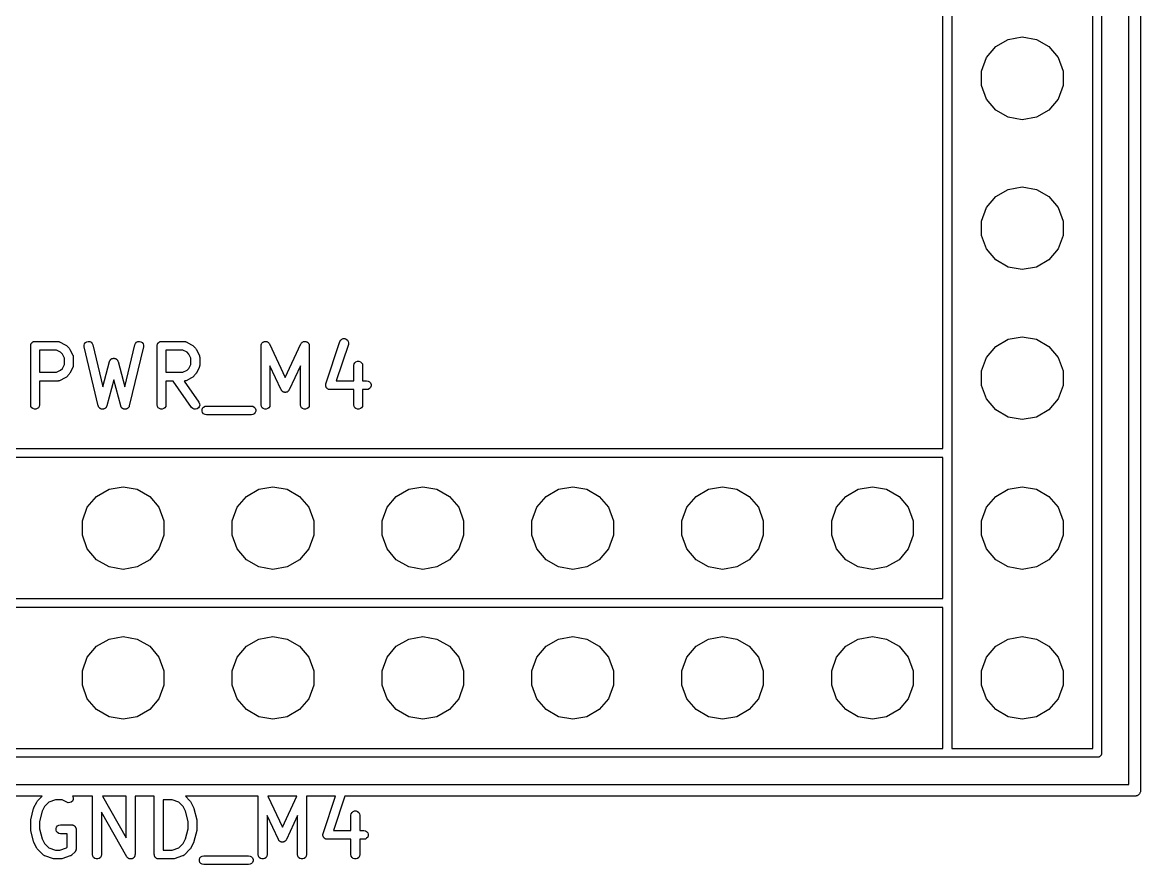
# Model space of a CAD drawing. Extents: x 25 to 346, y -457 to -16.
# Drawn here: x 163.07 to 182.03, y -386.07 to -371.8 of the extents above; entities that cross this region are included whole.
import ezdxf

# ---------------------------------------------------------------- set-up
doc = ezdxf.new("R2010")
doc.units = 0
doc.header["$MEASUREMENT"] = 0
doc.layers.add('BLACK', color=7, linetype='CONTINUOUS')

msp = doc.modelspace()

# ---------------------------------------------------------------- linework, layer by layer
at = {"layer": 'Black'}
for p, q in [((181.827, -384.71), (181.827, -320.04)), ((182.028, -320.04), (182.028, -384.81)), ((178.677, -379.02), (178.677, -320.675)), ((181.367, -320.675), (181.367, -384.175)), ((178.827, -320.75), (178.827, -384.1)), ((181.218, -384.1), (181.218, -320.75)), ((179.783, -372.086), (180.022, -372.044)), ((180.022, -372.044), (180.262, -372.086)), ((179.415, -372.394), (179.572, -372.208)), ((179.572, -372.208), (179.783, -372.086)), ((180.262, -372.086), (180.473, -372.208)), ((180.473, -372.208), (180.63, -372.394)), ((179.332, -372.623), (179.415, -372.394)), ((180.63, -372.394), (180.713, -372.623)), ((179.332, -372.867), (179.332, -372.623)), ((180.713, -372.623), (180.713, -372.867)), ((179.415, -373.096), (179.332, -372.867)), ((180.713, -372.867), (180.63, -373.096)), ((179.572, -373.282), (179.415, -373.096)), ((180.63, -373.096), (180.473, -373.282)), ((179.783, -373.404), (179.572, -373.282)), ((180.473, -373.282), (180.262, -373.404)), ((180.022, -373.446), (179.783, -373.404)), ((180.262, -373.404), (180.022, -373.446)), ((179.572, -374.748), (179.783, -374.626)), ((179.783, -374.626), (180.022, -374.584)), ((180.022, -374.584), (180.262, -374.626)), ((180.262, -374.626), (180.473, -374.748)), ((179.415, -374.934), (179.572, -374.748)), ((180.473, -374.748), (180.63, -374.934)), ((179.332, -375.163), (179.415, -374.934)), ((180.63, -374.934), (180.713, -375.163)), ((179.332, -375.407), (179.332, -375.163)), ((180.713, -375.163), (180.713, -375.407)), ((179.415, -375.636), (179.332, -375.407)), ((180.713, -375.407), (180.63, -375.636)), ((179.572, -375.822), (179.415, -375.636)), ((180.63, -375.636), (180.473, -375.822)), ((179.783, -375.944), (179.572, -375.822)), ((180.473, -375.822), (180.262, -375.944)), ((180.022, -375.986), (179.783, -375.944)), ((180.262, -375.944), (180.022, -375.986)), ((168.47, -377.183), (168.489, -377.166)), ((168.489, -377.166), (168.514, -377.156)), ((168.514, -377.156), (168.54, -377.156)), ((168.54, -377.156), (168.564, -377.164)), ((168.564, -377.164), (168.585, -377.18)), ((179.572, -377.288), (179.783, -377.166)), ((179.783, -377.166), (180.022, -377.124)), ((180.022, -377.124), (180.262, -377.166)), ((180.262, -377.166), (180.473, -377.288)), ((163.216, -377.277), (163.217, -377.271)), ((163.216, -378.277), (163.216, -377.277)), ((163.217, -377.264), (163.219, -377.258)), ((163.217, -377.271), (163.217, -377.264)), ((163.219, -377.258), (163.22, -377.252)), ((163.22, -377.252), (163.223, -377.246)), ((163.223, -377.246), (163.226, -377.24)), ((163.226, -377.24), (163.23, -377.235)), ((163.23, -377.235), (163.233, -377.229)), ((163.233, -377.229), (163.238, -377.225)), ((163.238, -377.225), (163.242, -377.22)), ((163.242, -377.22), (163.248, -377.217)), ((163.248, -377.217), (163.253, -377.212)), ((163.253, -377.212), (163.259, -377.21)), ((163.259, -377.21), (163.265, -377.207)), ((163.265, -377.207), (163.271, -377.206)), ((163.271, -377.206), (163.278, -377.204)), ((163.278, -377.204), (163.284, -377.204)), ((163.284, -377.204), (163.291, -377.202)), ((163.291, -377.202), (163.672, -377.202)), ((163.366, -377.352), (163.366, -377.726)), ((163.654, -377.352), (163.366, -377.352)), ((163.722, -377.387), (163.654, -377.352)), ((163.672, -377.202), (163.676, -377.203)), ((163.676, -377.203), (163.68, -377.203)), ((163.68, -377.203), (163.689, -377.205)), ((163.689, -377.205), (163.697, -377.207)), ((163.697, -377.207), (163.701, -377.209)), ((163.701, -377.209), (163.705, -377.21)), ((163.705, -377.21), (163.8, -377.258)), ((163.8, -377.258), (163.81, -377.265)), ((163.81, -377.265), (163.82, -377.272)), ((163.82, -377.272), (163.867, -377.32)), ((163.867, -377.32), (163.874, -377.329)), ((163.874, -377.329), (163.881, -377.339)), ((163.881, -377.339), (163.929, -377.434)), ((164.121, -377.269), (164.128, -377.244)), ((164.122, -377.295), (164.121, -377.269)), ((164.36, -378.295), (164.122, -377.295)), ((164.128, -377.244), (164.144, -377.223)), ((164.144, -377.223), (164.166, -377.209)), ((164.166, -377.209), (164.191, -377.203)), ((164.191, -377.203), (164.217, -377.206)), ((164.217, -377.206), (164.24, -377.217)), ((164.24, -377.217), (164.258, -377.236)), ((164.258, -377.236), (164.268, -377.26)), ((164.268, -377.26), (164.438, -377.971)), ((164.81, -377.971), (164.98, -377.26)), ((165.125, -377.295), (164.887, -378.295)), ((164.98, -377.26), (164.99, -377.236)), ((164.99, -377.236), (165.008, -377.217)), ((165.008, -377.217), (165.031, -377.206)), ((165.031, -377.206), (165.057, -377.203)), ((165.057, -377.203), (165.082, -377.209)), ((165.082, -377.209), (165.104, -377.223)), ((165.104, -377.223), (165.12, -377.244)), ((165.12, -377.244), (165.127, -377.269)), ((165.127, -377.269), (165.125, -377.295)), ((165.358, -377.277), (165.36, -377.271)), ((165.358, -378.277), (165.358, -377.277)), ((165.36, -377.264), (165.362, -377.258)), ((165.36, -377.271), (165.36, -377.264)), ((165.362, -377.258), (165.363, -377.252)), ((165.363, -377.252), (165.366, -377.246)), ((165.366, -377.246), (165.368, -377.24)), ((165.368, -377.24), (165.373, -377.235)), ((165.373, -377.235), (165.376, -377.229)), ((165.376, -377.229), (165.381, -377.225)), ((165.381, -377.225), (165.385, -377.22)), ((165.385, -377.22), (165.391, -377.217)), ((165.391, -377.217), (165.396, -377.212)), ((165.396, -377.212), (165.402, -377.21)), ((165.402, -377.21), (165.408, -377.207)), ((165.408, -377.207), (165.414, -377.206)), ((165.414, -377.206), (165.42, -377.204)), ((165.42, -377.204), (165.427, -377.204)), ((165.427, -377.204), (165.433, -377.202)), ((165.433, -377.202), (165.814, -377.202)), ((165.508, -377.352), (165.508, -377.726)), ((165.797, -377.352), (165.508, -377.352)), ((165.865, -377.387), (165.797, -377.352)), ((165.814, -377.202), (165.819, -377.203)), ((165.819, -377.203), (165.823, -377.203)), ((165.823, -377.203), (165.831, -377.205)), ((165.831, -377.205), (165.84, -377.207)), ((165.84, -377.207), (165.844, -377.209)), ((165.844, -377.209), (165.848, -377.21)), ((165.848, -377.21), (165.943, -377.258)), ((165.943, -377.258), (165.953, -377.265)), ((165.953, -377.265), (165.963, -377.272)), ((165.963, -377.272), (166.01, -377.32)), ((166.01, -377.32), (166.017, -377.329)), ((166.017, -377.329), (166.024, -377.339)), ((166.024, -377.339), (166.072, -377.434)), ((167.12, -377.277), (167.122, -377.268)), ((167.12, -378.277), (167.12, -377.277)), ((167.122, -377.268), (167.123, -377.258)), ((167.123, -377.258), (167.124, -377.255)), ((167.124, -377.255), (167.125, -377.252)), ((167.125, -377.252), (167.13, -377.243)), ((167.13, -377.243), (167.134, -377.234)), ((167.134, -377.234), (167.136, -377.232)), ((167.136, -377.232), (167.138, -377.229)), ((167.138, -377.229), (167.145, -377.223)), ((167.145, -377.223), (167.152, -377.216)), ((167.152, -377.216), (167.155, -377.215)), ((167.155, -377.215), (167.158, -377.212)), ((167.158, -377.212), (167.167, -377.209)), ((167.167, -377.209), (167.176, -377.205)), ((167.176, -377.205), (167.179, -377.205)), ((167.179, -377.205), (167.182, -377.204)), ((167.182, -377.204), (167.192, -377.204)), ((167.192, -377.204), (167.202, -377.203)), ((167.202, -377.203), (167.205, -377.204)), ((167.205, -377.204), (167.208, -377.204)), ((167.208, -377.204), (167.218, -377.207)), ((167.218, -377.207), (167.227, -377.209)), ((167.227, -377.209), (167.23, -377.211)), ((167.23, -377.211), (167.233, -377.212)), ((167.233, -377.212), (167.24, -377.219)), ((167.24, -377.219), (167.248, -377.224)), ((167.248, -377.224), (167.25, -377.227)), ((167.25, -377.227), (167.253, -377.229)), ((167.253, -377.229), (167.258, -377.238)), ((167.258, -377.238), (167.263, -377.246)), ((167.263, -377.246), (167.529, -377.814)), ((167.529, -377.814), (167.794, -377.246)), ((167.794, -377.246), (167.8, -377.238)), ((167.8, -377.238), (167.805, -377.229)), ((167.805, -377.229), (167.807, -377.227)), ((167.807, -377.227), (167.809, -377.224)), ((167.809, -377.224), (167.817, -377.219)), ((167.817, -377.219), (167.825, -377.212)), ((167.825, -377.212), (167.828, -377.211)), ((167.828, -377.211), (167.83, -377.209)), ((167.83, -377.209), (167.84, -377.207)), ((167.84, -377.207), (167.849, -377.204)), ((167.849, -377.204), (167.852, -377.204)), ((167.852, -377.204), (167.856, -377.203)), ((167.856, -377.203), (167.865, -377.204)), ((167.865, -377.204), (167.875, -377.204)), ((167.875, -377.204), (167.878, -377.205)), ((167.878, -377.205), (167.881, -377.205)), ((167.881, -377.205), (167.89, -377.209)), ((167.89, -377.209), (167.9, -377.212)), ((167.9, -377.212), (167.902, -377.215)), ((167.902, -377.215), (167.905, -377.216)), ((167.905, -377.216), (167.912, -377.223)), ((167.912, -377.223), (167.919, -377.229)), ((167.919, -377.229), (167.921, -377.232)), ((167.921, -377.232), (167.923, -377.234)), ((167.923, -377.234), (167.928, -377.243)), ((167.928, -377.243), (167.933, -377.252)), ((167.933, -377.252), (167.933, -377.255)), ((167.933, -377.255), (167.934, -377.258)), ((167.934, -377.258), (167.935, -377.268)), ((167.935, -377.268), (167.937, -377.277)), ((167.937, -377.277), (167.937, -378.277)), ((168.219, -377.92), (168.458, -377.206)), ((168.6, -377.253), (168.395, -377.869)), ((168.458, -377.206), (168.47, -377.183)), ((168.585, -377.18), (168.598, -377.202)), ((168.598, -377.202), (168.604, -377.228)), ((168.604, -377.228), (168.6, -377.253)), ((179.415, -377.474), (179.572, -377.288)), ((180.473, -377.288), (180.63, -377.474)), ((163.753, -377.417), (163.722, -377.387)), ((163.787, -377.486), (163.753, -377.417)), ((163.787, -377.593), (163.787, -377.486)), ((163.929, -377.434), (163.93, -377.438)), ((163.93, -377.438), (163.933, -377.442)), ((163.933, -377.442), (163.934, -377.451)), ((163.934, -377.451), (163.937, -377.459)), ((163.937, -377.459), (163.936, -377.464)), ((163.936, -377.464), (163.937, -377.468)), ((163.937, -377.468), (163.937, -377.611)), ((164.438, -377.971), (164.551, -377.544)), ((164.551, -377.544), (164.554, -377.538)), ((164.554, -377.538), (164.556, -377.531)), ((164.556, -377.531), (164.56, -377.526)), ((164.56, -377.526), (164.562, -377.52)), ((164.562, -377.52), (164.567, -377.515)), ((164.567, -377.515), (164.571, -377.51)), ((164.571, -377.51), (164.576, -377.506)), ((164.576, -377.506), (164.581, -377.502)), ((164.581, -377.502), (164.587, -377.499)), ((164.587, -377.499), (164.592, -377.495)), ((164.592, -377.495), (164.599, -377.493)), ((164.599, -377.493), (164.604, -377.491)), ((164.604, -377.491), (164.611, -377.49)), ((164.611, -377.49), (164.617, -377.488)), ((164.617, -377.488), (164.624, -377.489)), ((164.624, -377.489), (164.63, -377.488)), ((164.63, -377.488), (164.637, -377.49)), ((164.637, -377.49), (164.643, -377.491)), ((164.643, -377.491), (164.649, -377.493)), ((164.649, -377.493), (164.656, -377.495)), ((164.656, -377.495), (164.661, -377.499)), ((164.661, -377.499), (164.667, -377.502)), ((164.667, -377.502), (164.672, -377.506)), ((164.672, -377.506), (164.677, -377.51)), ((164.677, -377.51), (164.681, -377.515)), ((164.681, -377.515), (164.685, -377.52)), ((164.685, -377.52), (164.688, -377.526)), ((164.688, -377.526), (164.692, -377.531)), ((164.692, -377.531), (164.694, -377.538)), ((164.694, -377.538), (164.696, -377.544)), ((164.696, -377.544), (164.81, -377.971)), ((165.896, -377.417), (165.865, -377.387)), ((165.93, -377.486), (165.896, -377.417)), ((165.93, -377.593), (165.93, -377.486)), ((166.072, -377.434), (166.073, -377.438)), ((166.073, -377.438), (166.075, -377.442)), ((166.075, -377.442), (166.077, -377.451)), ((166.077, -377.451), (166.079, -377.459)), ((166.079, -377.459), (166.079, -377.464)), ((166.079, -377.464), (166.08, -377.468)), ((166.08, -377.468), (166.08, -377.611)), ((168.709, -377.563), (168.729, -377.546)), ((168.729, -377.546), (168.754, -377.537)), ((168.754, -377.537), (168.78, -377.537)), ((168.78, -377.537), (168.804, -377.546)), ((168.804, -377.546), (168.824, -377.563)), ((179.332, -377.703), (179.415, -377.474)), ((180.63, -377.474), (180.713, -377.703)), ((163.366, -377.726), (163.654, -377.726)), ((163.654, -377.726), (163.722, -377.692)), ((163.722, -377.692), (163.753, -377.662)), ((163.753, -377.662), (163.787, -377.593)), ((163.881, -377.739), (163.874, -377.749)), ((163.929, -377.644), (163.881, -377.739)), ((163.93, -377.64), (163.929, -377.644)), ((163.933, -377.636), (163.93, -377.64)), ((163.934, -377.628), (163.933, -377.636)), ((163.937, -377.619), (163.934, -377.628)), ((163.937, -377.611), (163.936, -377.615)), ((163.936, -377.615), (163.937, -377.619)), ((165.508, -377.726), (165.797, -377.726)), ((165.797, -377.726), (165.865, -377.692)), ((165.865, -377.692), (165.896, -377.662)), ((165.896, -377.662), (165.93, -377.593)), ((166.024, -377.739), (166.017, -377.749)), ((166.072, -377.644), (166.024, -377.739)), ((166.073, -377.64), (166.072, -377.644)), ((166.075, -377.636), (166.073, -377.64)), ((166.077, -377.628), (166.075, -377.636)), ((166.079, -377.619), (166.077, -377.628)), ((166.08, -377.611), (166.079, -377.615)), ((166.079, -377.615), (166.079, -377.619)), ((167.461, -378.023), (167.27, -377.615)), ((167.27, -377.615), (167.27, -378.277)), ((167.787, -377.615), (167.597, -378.023)), ((167.787, -378.277), (167.787, -377.615)), ((168.692, -377.611), (168.696, -377.585)), ((168.692, -377.869), (168.692, -377.611)), ((168.696, -377.585), (168.709, -377.563)), ((168.824, -377.563), (168.837, -377.585)), ((168.837, -377.585), (168.842, -377.611)), ((168.842, -377.611), (168.842, -377.869)), ((179.332, -377.947), (179.332, -377.703)), ((180.713, -377.703), (180.713, -377.947)), ((163.672, -377.876), (163.366, -377.876)), ((163.366, -377.876), (163.366, -378.277)), ((163.676, -377.875), (163.672, -377.876)), ((163.68, -377.876), (163.676, -377.875)), ((163.689, -377.873), (163.68, -377.876)), ((163.697, -377.872), (163.689, -377.873)), ((163.701, -377.87), (163.697, -377.872)), ((163.705, -377.868), (163.701, -377.87)), ((163.8, -377.821), (163.705, -377.868)), ((163.81, -377.813), (163.8, -377.821)), ((163.82, -377.807), (163.81, -377.813)), ((163.867, -377.759), (163.82, -377.807)), ((163.874, -377.749), (163.867, -377.759)), ((164.624, -377.854), (164.506, -378.297)), ((164.742, -378.297), (164.624, -377.854)), ((165.632, -377.876), (165.508, -377.876)), ((165.508, -377.876), (165.508, -378.277)), ((165.943, -378.32), (165.632, -377.876)), ((165.819, -377.875), (165.815, -377.876)), ((165.815, -377.876), (166.066, -378.234)), ((165.823, -377.876), (165.819, -377.875)), ((165.831, -377.873), (165.823, -377.876)), ((165.84, -377.872), (165.831, -377.873)), ((165.844, -377.87), (165.84, -377.872)), ((165.848, -377.868), (165.844, -377.87)), ((165.943, -377.821), (165.848, -377.868)), ((165.953, -377.813), (165.943, -377.821)), ((165.963, -377.807), (165.953, -377.813)), ((166.01, -377.759), (165.963, -377.807)), ((166.017, -377.749), (166.01, -377.759)), ((168.217, -377.931), (168.219, -377.926)), ((168.217, -377.939), (168.217, -377.931)), ((168.219, -377.926), (168.219, -377.92)), ((168.395, -377.869), (168.692, -377.869)), ((168.842, -377.869), (168.91, -377.869)), ((168.91, -377.869), (168.935, -377.874)), ((168.935, -377.874), (168.958, -377.887)), ((168.958, -377.887), (168.975, -377.907)), ((168.975, -377.907), (168.984, -377.931)), ((168.984, -377.931), (168.984, -377.957)), ((167.464, -378.029), (167.461, -378.023)), ((167.467, -378.035), (167.464, -378.029)), ((167.472, -378.039), (167.467, -378.035)), ((167.476, -378.045), (167.472, -378.039)), ((167.481, -378.048), (167.476, -378.045)), ((167.486, -378.053), (167.481, -378.048)), ((167.492, -378.056), (167.486, -378.053)), ((167.497, -378.06), (167.492, -378.056)), ((167.503, -378.061), (167.497, -378.06)), ((167.509, -378.064), (167.503, -378.061)), ((167.516, -378.065), (167.509, -378.064)), ((167.522, -378.066), (167.516, -378.065)), ((167.529, -378.066), (167.522, -378.066)), ((167.535, -378.066), (167.529, -378.066)), ((167.542, -378.065), (167.535, -378.066)), ((167.548, -378.064), (167.542, -378.065)), ((167.554, -378.061), (167.548, -378.064)), ((167.56, -378.06), (167.554, -378.061)), ((167.566, -378.056), (167.56, -378.06)), ((167.572, -378.053), (167.566, -378.056)), ((167.576, -378.048), (167.572, -378.053)), ((167.582, -378.045), (167.576, -378.048)), ((167.585, -378.039), (167.582, -378.045)), ((167.59, -378.035), (167.585, -378.039)), ((167.593, -378.029), (167.59, -378.035)), ((167.597, -378.023), (167.593, -378.029)), ((168.216, -377.946), (168.217, -377.939)), ((168.217, -377.952), (168.216, -377.946)), ((168.217, -377.957), (168.217, -377.952)), ((168.219, -377.964), (168.217, -377.957)), ((168.221, -377.972), (168.219, -377.964)), ((168.224, -377.976), (168.221, -377.972)), ((168.226, -377.982), (168.224, -377.976)), ((168.231, -377.987), (168.226, -377.982)), ((168.234, -377.994), (168.231, -377.987)), ((168.239, -377.997), (168.234, -377.994)), ((168.242, -378.002), (168.239, -377.997)), ((168.249, -378.005), (168.242, -378.002)), ((168.255, -378.01), (168.249, -378.005)), ((168.26, -378.012), (168.255, -378.01)), ((168.265, -378.015), (168.26, -378.012)), ((168.272, -378.016), (168.265, -378.015)), ((168.28, -378.018), (168.272, -378.016)), ((168.285, -378.018), (168.28, -378.018)), ((168.291, -378.019), (168.285, -378.018)), ((168.692, -378.019), (168.291, -378.019)), ((168.692, -378.277), (168.692, -378.019)), ((168.91, -378.019), (168.842, -378.019)), ((168.842, -378.019), (168.842, -378.277)), ((168.935, -378.015), (168.91, -378.019)), ((168.958, -378.002), (168.935, -378.015)), ((168.975, -377.982), (168.958, -378.002)), ((168.984, -377.957), (168.975, -377.982)), ((179.415, -378.176), (179.332, -377.947)), ((180.713, -377.947), (180.63, -378.176)), ((163.22, -378.303), (163.216, -378.277)), ((163.233, -378.326), (163.22, -378.303)), ((163.361, -378.303), (163.348, -378.326)), ((163.366, -378.277), (163.361, -378.303)), ((164.364, -378.302), (164.36, -378.295)), ((164.366, -378.309), (164.364, -378.302)), ((164.369, -378.314), (164.366, -378.309)), ((164.501, -378.311), (164.497, -378.315)), ((164.503, -378.304), (164.501, -378.311)), ((164.506, -378.297), (164.503, -378.304)), ((164.745, -378.304), (164.742, -378.297)), ((164.747, -378.311), (164.745, -378.304)), ((164.751, -378.315), (164.747, -378.311)), ((164.882, -378.309), (164.879, -378.314)), ((164.884, -378.302), (164.882, -378.309)), ((164.887, -378.295), (164.884, -378.302)), ((165.363, -378.303), (165.358, -378.277)), ((165.376, -378.326), (165.363, -378.303)), ((165.504, -378.303), (165.491, -378.326)), ((165.508, -378.277), (165.504, -378.303)), ((166.073, -378.309), (166.058, -378.33)), ((166.066, -378.234), (166.077, -378.258)), ((166.08, -378.284), (166.073, -378.309)), ((166.077, -378.258), (166.08, -378.284)), ((166.147, -378.315), (166.17, -378.302)), ((166.17, -378.302), (166.195, -378.298)), ((166.195, -378.298), (166.957, -378.298)), ((166.957, -378.298), (166.983, -378.302)), ((166.983, -378.302), (167.005, -378.315)), ((167.125, -378.303), (167.12, -378.277)), ((167.138, -378.326), (167.125, -378.303)), ((167.266, -378.303), (167.253, -378.326)), ((167.27, -378.277), (167.266, -378.303)), ((167.792, -378.303), (167.787, -378.277)), ((167.805, -378.326), (167.792, -378.303)), ((167.933, -378.303), (167.919, -378.326)), ((167.937, -378.277), (167.933, -378.303)), ((168.696, -378.303), (168.692, -378.277)), ((168.709, -378.326), (168.696, -378.303)), ((168.837, -378.303), (168.824, -378.326)), ((168.842, -378.277), (168.837, -378.303)), ((179.572, -378.362), (179.415, -378.176)), ((180.63, -378.176), (180.473, -378.362)), ((163.253, -378.342), (163.233, -378.326)), ((163.278, -378.351), (163.253, -378.342)), ((163.304, -378.351), (163.278, -378.351)), ((163.328, -378.342), (163.304, -378.351)), ((163.348, -378.326), (163.328, -378.342)), ((164.371, -378.319), (164.369, -378.314)), ((164.376, -378.324), (164.371, -378.319)), ((164.38, -378.33), (164.376, -378.324)), ((164.385, -378.334), (164.38, -378.33)), ((164.389, -378.338), (164.385, -378.334)), ((164.396, -378.341), (164.389, -378.338)), ((164.402, -378.345), (164.396, -378.341)), ((164.407, -378.347), (164.402, -378.345)), ((164.412, -378.349), (164.407, -378.347)), ((164.42, -378.35), (164.412, -378.349)), ((164.427, -378.352), (164.42, -378.35)), ((164.432, -378.352), (164.427, -378.352)), ((164.438, -378.352), (164.432, -378.352)), ((164.445, -378.35), (164.438, -378.352)), ((164.453, -378.35), (164.445, -378.35)), ((164.458, -378.347), (164.453, -378.35)), ((164.463, -378.346), (164.458, -378.347)), ((164.47, -378.342), (164.463, -378.346)), ((164.477, -378.339), (164.47, -378.342)), ((164.48, -378.335), (164.477, -378.339)), ((164.485, -378.332), (164.48, -378.335)), ((164.49, -378.326), (164.485, -378.332)), ((164.495, -378.32), (164.49, -378.326)), ((164.497, -378.315), (164.495, -378.32)), ((164.753, -378.32), (164.751, -378.315)), ((164.758, -378.326), (164.753, -378.32)), ((164.763, -378.332), (164.758, -378.326)), ((164.767, -378.335), (164.763, -378.332)), ((164.771, -378.339), (164.767, -378.335)), ((164.778, -378.342), (164.771, -378.339)), ((164.785, -378.346), (164.778, -378.342)), ((164.79, -378.347), (164.785, -378.346)), ((164.795, -378.35), (164.79, -378.347)), ((164.803, -378.35), (164.795, -378.35)), ((164.81, -378.352), (164.803, -378.35)), ((164.815, -378.352), (164.81, -378.352)), ((164.821, -378.352), (164.815, -378.352)), ((164.828, -378.35), (164.821, -378.352)), ((164.836, -378.349), (164.828, -378.35)), ((164.841, -378.347), (164.836, -378.349)), ((164.846, -378.345), (164.841, -378.347)), ((164.852, -378.341), (164.846, -378.345)), ((164.859, -378.338), (164.852, -378.341)), ((164.863, -378.334), (164.859, -378.338)), ((164.867, -378.33), (164.863, -378.334)), ((164.872, -378.324), (164.867, -378.33)), ((164.877, -378.319), (164.872, -378.324)), ((164.879, -378.314), (164.877, -378.319)), ((165.396, -378.342), (165.376, -378.326)), ((165.42, -378.351), (165.396, -378.342)), ((165.446, -378.351), (165.42, -378.351)), ((165.471, -378.342), (165.446, -378.351)), ((165.491, -378.326), (165.471, -378.342)), ((165.962, -378.339), (165.943, -378.32)), ((165.985, -378.35), (165.962, -378.339)), ((166.011, -378.352), (165.985, -378.35)), ((166.037, -378.345), (166.011, -378.352)), ((166.058, -378.33), (166.037, -378.345)), ((166.121, -378.36), (166.13, -378.335)), ((166.121, -378.386), (166.121, -378.36)), ((166.13, -378.41), (166.121, -378.386)), ((166.13, -378.335), (166.147, -378.315)), ((166.147, -378.43), (166.13, -378.41)), ((166.17, -378.443), (166.147, -378.43)), ((166.195, -378.448), (166.17, -378.443)), ((166.957, -378.448), (166.195, -378.448)), ((166.983, -378.443), (166.957, -378.448)), ((167.005, -378.43), (166.983, -378.443)), ((167.005, -378.315), (167.022, -378.335)), ((167.022, -378.41), (167.005, -378.43)), ((167.022, -378.335), (167.031, -378.36)), ((167.031, -378.386), (167.022, -378.41)), ((167.031, -378.36), (167.031, -378.386)), ((167.158, -378.342), (167.138, -378.326)), ((167.182, -378.351), (167.158, -378.342)), ((167.208, -378.351), (167.182, -378.351)), ((167.233, -378.342), (167.208, -378.351)), ((167.253, -378.326), (167.233, -378.342)), ((167.825, -378.342), (167.805, -378.326)), ((167.849, -378.351), (167.825, -378.342)), ((167.875, -378.351), (167.849, -378.351)), ((167.9, -378.342), (167.875, -378.351)), ((167.919, -378.326), (167.9, -378.342)), ((168.729, -378.342), (168.709, -378.326)), ((168.754, -378.351), (168.729, -378.342)), ((168.78, -378.351), (168.754, -378.351)), ((168.804, -378.342), (168.78, -378.351)), ((168.824, -378.326), (168.804, -378.342)), ((179.783, -378.484), (179.572, -378.362)), ((180.022, -378.526), (179.783, -378.484)), ((180.262, -378.484), (180.022, -378.526)), ((180.473, -378.362), (180.262, -378.484)), ((153.427, -379.02), (178.677, -379.02)), ((178.677, -379.17), (153.427, -379.17)), ((178.677, -381.56), (178.677, -379.17)), ((164.175, -380.014), (164.332, -379.828)), ((164.332, -379.828), (164.543, -379.706)), ((164.543, -379.706), (164.782, -379.664)), ((164.782, -379.664), (165.022, -379.706)), ((165.022, -379.706), (165.233, -379.828)), ((165.233, -379.828), (165.39, -380.014)), ((166.715, -380.014), (166.872, -379.828)), ((166.872, -379.828), (167.083, -379.706)), ((167.083, -379.706), (167.322, -379.664)), ((167.322, -379.664), (167.562, -379.706)), ((167.562, -379.706), (167.773, -379.828)), ((167.773, -379.828), (167.93, -380.014)), ((169.255, -380.014), (169.412, -379.828)), ((169.412, -379.828), (169.623, -379.706)), ((169.623, -379.706), (169.862, -379.664)), ((169.862, -379.664), (170.102, -379.706)), ((170.102, -379.706), (170.313, -379.828)), ((170.313, -379.828), (170.47, -380.014)), ((171.795, -380.014), (171.952, -379.828)), ((171.952, -379.828), (172.163, -379.706)), ((172.163, -379.706), (172.403, -379.664)), ((172.403, -379.664), (172.642, -379.706)), ((172.642, -379.706), (172.853, -379.828)), ((172.853, -379.828), (173.01, -380.014)), ((174.335, -380.014), (174.492, -379.828)), ((174.492, -379.828), (174.703, -379.706)), ((174.703, -379.706), (174.942, -379.664)), ((174.942, -379.664), (175.182, -379.706)), ((175.182, -379.706), (175.393, -379.828)), ((175.393, -379.828), (175.55, -380.014)), ((176.875, -380.014), (177.032, -379.828)), ((177.032, -379.828), (177.243, -379.706)), ((177.243, -379.706), (177.482, -379.664)), ((177.482, -379.664), (177.722, -379.706)), ((177.722, -379.706), (177.933, -379.828)), ((177.933, -379.828), (178.09, -380.014)), ((179.415, -380.014), (179.572, -379.828)), ((179.572, -379.828), (179.783, -379.706)), ((179.783, -379.706), (180.022, -379.664)), ((180.022, -379.664), (180.262, -379.706)), ((180.262, -379.706), (180.473, -379.828)), ((180.473, -379.828), (180.63, -380.014)), ((164.092, -380.243), (164.175, -380.014)), ((165.39, -380.014), (165.473, -380.243)), ((166.632, -380.243), (166.715, -380.014)), ((167.93, -380.014), (168.013, -380.243)), ((169.172, -380.243), (169.255, -380.014)), ((170.47, -380.014), (170.553, -380.243)), ((171.712, -380.243), (171.795, -380.014)), ((173.01, -380.014), (173.093, -380.243)), ((174.252, -380.243), (174.335, -380.014)), ((175.55, -380.014), (175.633, -380.243)), ((176.792, -380.243), (176.875, -380.014)), ((178.09, -380.014), (178.173, -380.243)), ((179.332, -380.243), (179.415, -380.014)), ((180.63, -380.014), (180.713, -380.243)), ((164.092, -380.487), (164.092, -380.243)), ((165.473, -380.243), (165.473, -380.487)), ((166.632, -380.487), (166.632, -380.243)), ((168.013, -380.243), (168.013, -380.487)), ((169.172, -380.487), (169.172, -380.243)), ((170.553, -380.243), (170.553, -380.487)), ((171.712, -380.487), (171.712, -380.243)), ((173.093, -380.243), (173.093, -380.487)), ((174.252, -380.487), (174.252, -380.243)), ((175.633, -380.243), (175.633, -380.487)), ((176.792, -380.487), (176.792, -380.243)), ((178.173, -380.243), (178.173, -380.487)), ((179.332, -380.487), (179.332, -380.243)), ((180.713, -380.243), (180.713, -380.487)), ((164.175, -380.716), (164.092, -380.487)), ((165.473, -380.487), (165.39, -380.716)), ((166.715, -380.716), (166.632, -380.487)), ((168.013, -380.487), (167.93, -380.716)), ((169.255, -380.716), (169.172, -380.487)), ((170.553, -380.487), (170.47, -380.716)), ((171.795, -380.716), (171.712, -380.487)), ((173.093, -380.487), (173.01, -380.716)), ((174.335, -380.716), (174.252, -380.487)), ((175.633, -380.487), (175.55, -380.716)), ((176.875, -380.716), (176.792, -380.487)), ((178.173, -380.487), (178.09, -380.716)), ((179.415, -380.716), (179.332, -380.487)), ((180.713, -380.487), (180.63, -380.716)), ((164.332, -380.902), (164.175, -380.716)), ((165.39, -380.716), (165.233, -380.902)), ((166.872, -380.902), (166.715, -380.716)), ((167.93, -380.716), (167.773, -380.902)), ((169.412, -380.902), (169.255, -380.716)), ((170.47, -380.716), (170.313, -380.902)), ((171.952, -380.902), (171.795, -380.716)), ((173.01, -380.716), (172.853, -380.902)), ((174.492, -380.902), (174.335, -380.716)), ((175.55, -380.716), (175.393, -380.902)), ((177.032, -380.902), (176.875, -380.716)), ((178.09, -380.716), (177.933, -380.902)), ((179.572, -380.902), (179.415, -380.716)), ((180.63, -380.716), (180.473, -380.902)), ((164.543, -381.024), (164.332, -380.902)), ((165.233, -380.902), (165.022, -381.024)), ((167.083, -381.024), (166.872, -380.902)), ((167.773, -380.902), (167.562, -381.024)), ((169.623, -381.024), (169.412, -380.902)), ((170.313, -380.902), (170.102, -381.024)), ((172.163, -381.024), (171.952, -380.902)), ((172.853, -380.902), (172.642, -381.024)), ((174.703, -381.024), (174.492, -380.902)), ((175.393, -380.902), (175.182, -381.024)), ((177.243, -381.024), (177.032, -380.902)), ((177.933, -380.902), (177.722, -381.024)), ((179.783, -381.024), (179.572, -380.902)), ((180.473, -380.902), (180.262, -381.024)), ((164.782, -381.066), (164.543, -381.024)), ((165.022, -381.024), (164.782, -381.066)), ((167.322, -381.066), (167.083, -381.024)), ((167.562, -381.024), (167.322, -381.066)), ((169.862, -381.066), (169.623, -381.024)), ((170.102, -381.024), (169.862, -381.066)), ((172.403, -381.066), (172.163, -381.024)), ((172.642, -381.024), (172.403, -381.066)), ((174.942, -381.066), (174.703, -381.024)), ((175.182, -381.024), (174.942, -381.066)), ((177.482, -381.066), (177.243, -381.024)), ((177.722, -381.024), (177.482, -381.066)), ((180.022, -381.066), (179.783, -381.024)), ((180.262, -381.024), (180.022, -381.066)), ((153.427, -381.56), (178.677, -381.56)), ((178.677, -381.71), (153.427, -381.71)), ((178.677, -384.1), (178.677, -381.71)), ((164.332, -382.368), (164.543, -382.246)), ((164.543, -382.246), (164.782, -382.204)), ((164.782, -382.204), (165.022, -382.246)), ((165.022, -382.246), (165.233, -382.368)), ((166.872, -382.368), (167.083, -382.246)), ((167.083, -382.246), (167.322, -382.204)), ((167.322, -382.204), (167.562, -382.246)), ((167.562, -382.246), (167.773, -382.368)), ((169.412, -382.368), (169.623, -382.246)), ((169.623, -382.246), (169.862, -382.204)), ((169.862, -382.204), (170.102, -382.246)), ((170.102, -382.246), (170.313, -382.368)), ((171.952, -382.368), (172.163, -382.246)), ((172.163, -382.246), (172.403, -382.204)), ((172.403, -382.204), (172.642, -382.246)), ((172.642, -382.246), (172.853, -382.368)), ((174.492, -382.368), (174.703, -382.246)), ((174.703, -382.246), (174.942, -382.204)), ((174.942, -382.204), (175.182, -382.246)), ((175.182, -382.246), (175.393, -382.368)), ((177.032, -382.368), (177.243, -382.246)), ((177.243, -382.246), (177.482, -382.204)), ((177.482, -382.204), (177.722, -382.246)), ((177.722, -382.246), (177.933, -382.368)), ((179.572, -382.368), (179.783, -382.246)), ((179.783, -382.246), (180.022, -382.204)), ((180.022, -382.204), (180.262, -382.246)), ((180.262, -382.246), (180.473, -382.368)), ((164.175, -382.554), (164.332, -382.368)), ((165.233, -382.368), (165.39, -382.554)), ((166.715, -382.554), (166.872, -382.368)), ((167.773, -382.368), (167.93, -382.554)), ((169.255, -382.554), (169.412, -382.368)), ((170.313, -382.368), (170.47, -382.554)), ((171.795, -382.554), (171.952, -382.368)), ((172.853, -382.368), (173.01, -382.554)), ((174.335, -382.554), (174.492, -382.368)), ((175.393, -382.368), (175.55, -382.554)), ((176.875, -382.554), (177.032, -382.368)), ((177.933, -382.368), (178.09, -382.554)), ((179.415, -382.554), (179.572, -382.368)), ((180.473, -382.368), (180.63, -382.554)), ((164.092, -382.783), (164.175, -382.554)), ((165.39, -382.554), (165.473, -382.783)), ((166.632, -382.783), (166.715, -382.554)), ((167.93, -382.554), (168.013, -382.783)), ((169.172, -382.783), (169.255, -382.554)), ((170.47, -382.554), (170.553, -382.783)), ((171.712, -382.783), (171.795, -382.554)), ((173.01, -382.554), (173.093, -382.783)), ((174.252, -382.783), (174.335, -382.554)), ((175.55, -382.554), (175.633, -382.783)), ((176.792, -382.783), (176.875, -382.554)), ((178.09, -382.554), (178.173, -382.783)), ((179.332, -382.783), (179.415, -382.554)), ((180.63, -382.554), (180.713, -382.783)), ((164.092, -383.027), (164.092, -382.783)), ((165.473, -382.783), (165.473, -383.027)), ((166.632, -383.027), (166.632, -382.783)), ((168.013, -382.783), (168.013, -383.027)), ((169.172, -383.027), (169.172, -382.783)), ((170.553, -382.783), (170.553, -383.027)), ((171.712, -383.027), (171.712, -382.783)), ((173.093, -382.783), (173.093, -383.027)), ((174.252, -383.027), (174.252, -382.783)), ((175.633, -382.783), (175.633, -383.027)), ((176.792, -383.027), (176.792, -382.783)), ((178.173, -382.783), (178.173, -383.027)), ((179.332, -383.027), (179.332, -382.783)), ((180.713, -382.783), (180.713, -383.027)), ((164.175, -383.256), (164.092, -383.027)), ((165.473, -383.027), (165.39, -383.256)), ((166.715, -383.256), (166.632, -383.027)), ((168.013, -383.027), (167.93, -383.256)), ((169.255, -383.256), (169.172, -383.027)), ((170.553, -383.027), (170.47, -383.256)), ((171.795, -383.256), (171.712, -383.027)), ((173.093, -383.027), (173.01, -383.256)), ((174.335, -383.256), (174.252, -383.027)), ((175.633, -383.027), (175.55, -383.256)), ((176.875, -383.256), (176.792, -383.027)), ((178.173, -383.027), (178.09, -383.256)), ((179.415, -383.256), (179.332, -383.027)), ((180.713, -383.027), (180.63, -383.256)), ((164.332, -383.442), (164.175, -383.256)), ((165.39, -383.256), (165.233, -383.442)), ((166.872, -383.442), (166.715, -383.256)), ((167.93, -383.256), (167.773, -383.442)), ((169.412, -383.442), (169.255, -383.256)), ((170.47, -383.256), (170.313, -383.442)), ((171.952, -383.442), (171.795, -383.256)), ((173.01, -383.256), (172.853, -383.442)), ((174.492, -383.442), (174.335, -383.256)), ((175.55, -383.256), (175.393, -383.442)), ((177.032, -383.442), (176.875, -383.256)), ((178.09, -383.256), (177.933, -383.442)), ((179.572, -383.442), (179.415, -383.256)), ((180.63, -383.256), (180.473, -383.442)), ((164.543, -383.564), (164.332, -383.442)), ((164.782, -383.606), (164.543, -383.564)), ((165.022, -383.564), (164.782, -383.606)), ((165.233, -383.442), (165.022, -383.564)), ((167.083, -383.564), (166.872, -383.442)), ((167.322, -383.606), (167.083, -383.564)), ((167.562, -383.564), (167.322, -383.606)), ((167.773, -383.442), (167.562, -383.564)), ((169.623, -383.564), (169.412, -383.442)), ((169.862, -383.606), (169.623, -383.564)), ((170.102, -383.564), (169.862, -383.606)), ((170.313, -383.442), (170.102, -383.564)), ((172.163, -383.564), (171.952, -383.442)), ((172.403, -383.606), (172.163, -383.564)), ((172.642, -383.564), (172.403, -383.606)), ((172.853, -383.442), (172.642, -383.564)), ((174.703, -383.564), (174.492, -383.442)), ((174.942, -383.606), (174.703, -383.564)), ((175.182, -383.564), (174.942, -383.606)), ((175.393, -383.442), (175.182, -383.564)), ((177.243, -383.564), (177.032, -383.442)), ((177.482, -383.606), (177.243, -383.564)), ((177.722, -383.564), (177.482, -383.606)), ((177.933, -383.442), (177.722, -383.564)), ((179.783, -383.564), (179.572, -383.442)), ((180.022, -383.606), (179.783, -383.564)), ((180.262, -383.564), (180.022, -383.606)), ((180.473, -383.442), (180.262, -383.564)), ((153.427, -384.1), (178.677, -384.1)), ((178.827, -384.1), (181.218, -384.1)), ((181.367, -384.175), (181.366, -384.181)), ((181.366, -384.181), (181.366, -384.188)), ((178.752, -384.25), (153.352, -384.25)), ((181.292, -384.25), (178.752, -384.25)), ((181.299, -384.249), (181.292, -384.25)), ((181.306, -384.249), (181.299, -384.249)), ((181.312, -384.247), (181.306, -384.249)), ((181.318, -384.245), (181.312, -384.247)), ((181.324, -384.242), (181.318, -384.245)), ((181.33, -384.24), (181.324, -384.242)), ((181.335, -384.236), (181.33, -384.24)), ((181.341, -384.232), (181.335, -384.236)), ((181.345, -384.227), (181.341, -384.232)), ((181.35, -384.223), (181.345, -384.227)), ((181.353, -384.218), (181.35, -384.223)), ((181.357, -384.212), (181.353, -384.218)), ((181.36, -384.206), (181.357, -384.212)), ((181.363, -384.201), (181.36, -384.206)), ((181.364, -384.194), (181.363, -384.201)), ((181.366, -384.188), (181.364, -384.194)), ((150.278, -384.71), (181.827, -384.71)), ((163.41, -384.91), (150.177, -384.91)), ((163.333, -384.987), (163.41, -384.91)), ((164.263, -384.91), (163.927, -384.91)), ((163.927, -384.91), (163.931, -384.915)), ((163.931, -384.915), (163.937, -384.941)), ((163.937, -384.941), (163.934, -384.966)), ((164.263, -385.897), (164.263, -384.91)), ((164.432, -384.91), (164.835, -385.615)), ((164.835, -384.91), (164.432, -384.91)), ((164.835, -385.615), (164.835, -384.91)), ((165.311, -384.91), (164.985, -384.91)), ((164.985, -384.91), (164.985, -385.897)), ((165.311, -385.897), (165.311, -384.91)), ((167.073, -384.91), (165.838, -384.91)), ((165.838, -384.91), (165.915, -384.987)), ((167.073, -385.897), (167.073, -384.91)), ((167.236, -384.91), (167.481, -385.434)), ((167.726, -384.91), (167.236, -384.91)), ((167.481, -385.434), (167.726, -384.91)), ((168.382, -384.91), (167.889, -384.91)), ((167.889, -384.91), (167.889, -385.897)), ((168.172, -385.54), (168.382, -384.91)), ((168.54, -384.91), (168.347, -385.489)), ((181.927, -384.91), (168.54, -384.91)), ((181.936, -384.908), (181.927, -384.91)), ((181.945, -384.908), (181.936, -384.908)), ((181.953, -384.905), (181.945, -384.908)), ((181.962, -384.904), (181.953, -384.905)), ((181.969, -384.9), (181.962, -384.904)), ((181.977, -384.897), (181.969, -384.9)), ((181.984, -384.891), (181.977, -384.897)), ((181.992, -384.887), (181.984, -384.891)), ((181.997, -384.88), (181.992, -384.887)), ((182.004, -384.874), (181.997, -384.88)), ((182.008, -384.867), (182.004, -384.874)), ((182.014, -384.86), (182.008, -384.867)), ((182.017, -384.852), (182.014, -384.86)), ((182.021, -384.844), (182.017, -384.852)), ((182.023, -384.836), (182.021, -384.844)), ((182.026, -384.827), (182.023, -384.836)), ((182.028, -384.81), (182.026, -384.819)), ((182.026, -384.819), (182.026, -384.827)), ((163.218, -385.308), (163.265, -385.117)), ((163.265, -385.117), (163.269, -385.11)), ((163.269, -385.11), (163.271, -385.102)), ((163.271, -385.102), (163.319, -385.007)), ((163.319, -385.007), (163.326, -384.997)), ((163.326, -384.997), (163.333, -384.987)), ((163.447, -385.085), (163.409, -385.162)), ((163.522, -385.011), (163.447, -385.085)), ((163.636, -384.972), (163.522, -385.011)), ((163.749, -384.972), (163.636, -384.972)), ((163.828, -385.012), (163.749, -384.972)), ((163.853, -385.02), (163.828, -385.012)), ((163.879, -385.018), (163.853, -385.02)), ((163.903, -385.008), (163.879, -385.018)), ((163.922, -384.99), (163.903, -385.008)), ((163.934, -384.966), (163.922, -384.99)), ((165.461, -384.972), (165.461, -385.822)), ((165.612, -384.972), (165.461, -384.972)), ((165.726, -385.011), (165.612, -384.972)), ((165.8, -385.085), (165.726, -385.011)), ((165.839, -385.162), (165.8, -385.085)), ((165.915, -384.987), (165.922, -384.997)), ((165.922, -384.997), (165.929, -385.007)), ((165.929, -385.007), (165.977, -385.102)), ((165.977, -385.102), (165.979, -385.11)), ((165.979, -385.11), (165.982, -385.117)), ((165.982, -385.117), (166.03, -385.308)), ((163.216, -385.326), (163.217, -385.317)), ((163.217, -385.317), (163.218, -385.308)), ((163.409, -385.162), (163.366, -385.335)), ((164.845, -385.935), (164.413, -385.18)), ((164.413, -385.18), (164.413, -385.897)), ((165.882, -385.335), (165.839, -385.162)), ((166.03, -385.308), (166.031, -385.317)), ((166.031, -385.317), (166.032, -385.326)), ((167.413, -385.643), (167.223, -385.235)), ((167.223, -385.235), (167.223, -385.897)), ((167.739, -385.235), (167.549, -385.643)), ((167.739, -385.897), (167.739, -385.235)), ((168.644, -385.231), (168.649, -385.205)), ((168.644, -385.489), (168.644, -385.231)), ((168.649, -385.205), (168.662, -385.183)), ((168.662, -385.183), (168.682, -385.166)), ((168.682, -385.166), (168.706, -385.157)), ((168.706, -385.157), (168.732, -385.157)), ((168.732, -385.157), (168.757, -385.166)), ((168.757, -385.166), (168.777, -385.183)), ((168.777, -385.183), (168.79, -385.205)), ((168.79, -385.205), (168.794, -385.231)), ((168.794, -385.231), (168.794, -385.489)), ((163.216, -385.469), (163.216, -385.326)), ((163.217, -385.478), (163.216, -385.469)), ((163.218, -385.487), (163.217, -385.478)), ((163.265, -385.677), (163.218, -385.487)), ((163.366, -385.335), (163.366, -385.46)), ((163.366, -385.46), (163.409, -385.633)), ((163.645, -385.456), (163.654, -385.431)), ((163.645, -385.482), (163.645, -385.456)), ((163.654, -385.506), (163.645, -385.482)), ((163.654, -385.431), (163.671, -385.411)), ((163.671, -385.526), (163.654, -385.506)), ((163.671, -385.411), (163.694, -385.398)), ((163.694, -385.398), (163.719, -385.394)), ((163.719, -385.394), (163.91, -385.394)), ((163.91, -385.394), (163.916, -385.395)), ((163.916, -385.395), (163.923, -385.395)), ((163.923, -385.395), (163.929, -385.397)), ((163.929, -385.397), (163.935, -385.398)), ((163.935, -385.398), (163.941, -385.402)), ((163.941, -385.402), (163.947, -385.404)), ((163.947, -385.404), (163.952, -385.408)), ((163.952, -385.408), (163.958, -385.411)), ((163.958, -385.411), (163.962, -385.416)), ((163.962, -385.416), (163.967, -385.421)), ((163.967, -385.421), (163.97, -385.426)), ((163.97, -385.426), (163.975, -385.431)), ((163.975, -385.431), (163.977, -385.437)), ((163.977, -385.437), (163.98, -385.443)), ((163.98, -385.443), (163.981, -385.45)), ((163.981, -385.45), (163.984, -385.456)), ((163.984, -385.456), (163.984, -385.462)), ((163.984, -385.462), (163.985, -385.469)), ((163.985, -385.469), (163.985, -385.802)), ((165.839, -385.633), (165.882, -385.46)), ((165.882, -385.46), (165.882, -385.335)), ((166.03, -385.487), (165.982, -385.677)), ((166.031, -385.478), (166.03, -385.487)), ((166.032, -385.469), (166.031, -385.478)), ((166.032, -385.326), (166.032, -385.469)), ((168.347, -385.489), (168.644, -385.489)), ((168.794, -385.489), (168.862, -385.489)), ((168.862, -385.489), (168.888, -385.494)), ((168.888, -385.494), (168.91, -385.507)), ((168.91, -385.507), (168.927, -385.527)), ((163.269, -385.685), (163.265, -385.677)), ((163.271, -385.693), (163.269, -385.685)), ((163.319, -385.788), (163.271, -385.693)), ((163.409, -385.633), (163.447, -385.71)), ((163.694, -385.539), (163.671, -385.526)), ((163.719, -385.544), (163.694, -385.539)), ((163.835, -385.544), (163.719, -385.544)), ((163.835, -385.771), (163.835, -385.544)), ((165.8, -385.71), (165.839, -385.633)), ((165.977, -385.693), (165.929, -385.788)), ((165.979, -385.685), (165.977, -385.693)), ((165.982, -385.677), (165.979, -385.685)), ((167.417, -385.649), (167.413, -385.643)), ((167.42, -385.655), (167.417, -385.649)), ((167.424, -385.659), (167.42, -385.655)), ((167.428, -385.665), (167.424, -385.659)), ((167.433, -385.668), (167.428, -385.665)), ((167.438, -385.673), (167.433, -385.668)), ((167.444, -385.676), (167.438, -385.673)), ((167.449, -385.68), (167.444, -385.676)), ((167.456, -385.681), (167.449, -385.68)), ((167.462, -385.684), (167.456, -385.681)), ((167.468, -385.685), (167.462, -385.684)), ((167.475, -385.686), (167.468, -385.685)), ((167.481, -385.686), (167.475, -385.686)), ((167.488, -385.686), (167.481, -385.686)), ((167.494, -385.685), (167.488, -385.686)), ((167.501, -385.684), (167.494, -385.685)), ((167.506, -385.681), (167.501, -385.684)), ((167.513, -385.68), (167.506, -385.681)), ((167.518, -385.676), (167.513, -385.68)), ((167.524, -385.673), (167.518, -385.676)), ((167.529, -385.668), (167.524, -385.673)), ((167.534, -385.665), (167.529, -385.668)), ((167.538, -385.659), (167.534, -385.665)), ((167.543, -385.655), (167.538, -385.659)), ((167.545, -385.649), (167.543, -385.655)), ((167.549, -385.643), (167.545, -385.649)), ((168.168, -385.566), (168.169, -385.559)), ((168.169, -385.572), (168.168, -385.566)), ((168.169, -385.551), (168.171, -385.546)), ((168.169, -385.559), (168.169, -385.551)), ((168.169, -385.577), (168.169, -385.572)), ((168.172, -385.584), (168.169, -385.577)), ((168.171, -385.546), (168.172, -385.54)), ((168.173, -385.592), (168.172, -385.584)), ((168.176, -385.596), (168.173, -385.592)), ((168.178, -385.602), (168.176, -385.596)), ((168.183, -385.607), (168.178, -385.602)), ((168.187, -385.614), (168.183, -385.607)), ((168.191, -385.617), (168.187, -385.614)), ((168.195, -385.622), (168.191, -385.617)), ((168.201, -385.625), (168.195, -385.622)), ((168.207, -385.63), (168.201, -385.625)), ((168.213, -385.632), (168.207, -385.63)), ((168.217, -385.635), (168.213, -385.632)), ((168.225, -385.636), (168.217, -385.635)), ((168.232, -385.638), (168.225, -385.636)), ((168.238, -385.638), (168.232, -385.638)), ((168.243, -385.639), (168.238, -385.638)), ((168.644, -385.639), (168.243, -385.639)), ((168.644, -385.897), (168.644, -385.639)), ((168.862, -385.639), (168.794, -385.639)), ((168.794, -385.639), (168.794, -385.897)), ((168.888, -385.635), (168.862, -385.639)), ((168.91, -385.622), (168.888, -385.635)), ((168.927, -385.602), (168.91, -385.622)), ((168.927, -385.527), (168.936, -385.551)), ((168.936, -385.577), (168.927, -385.602)), ((168.936, -385.551), (168.936, -385.577)), ((163.326, -385.798), (163.319, -385.788)), ((163.333, -385.808), (163.326, -385.798)), ((163.428, -385.903), (163.333, -385.808)), ((163.447, -385.71), (163.522, -385.784)), ((163.522, -385.784), (163.636, -385.822)), ((163.636, -385.822), (163.707, -385.822)), ((163.707, -385.822), (163.822, -385.784)), ((163.822, -385.784), (163.835, -385.771)), ((163.963, -385.855), (163.915, -385.903)), ((163.965, -385.852), (163.963, -385.855)), ((163.967, -385.85), (163.965, -385.852)), ((163.972, -385.842), (163.967, -385.85)), ((163.978, -385.834), (163.972, -385.842)), ((163.98, -385.828), (163.978, -385.831)), ((163.978, -385.831), (163.978, -385.834)), ((163.982, -385.818), (163.98, -385.828)), ((163.984, -385.809), (163.982, -385.818)), ((163.985, -385.802), (163.984, -385.805)), ((163.984, -385.805), (163.984, -385.809)), ((165.461, -385.822), (165.612, -385.822)), ((165.612, -385.822), (165.726, -385.784)), ((165.726, -385.784), (165.8, -385.71)), ((165.915, -385.808), (165.82, -385.903)), ((165.922, -385.798), (165.915, -385.808)), ((165.929, -385.788), (165.922, -385.798)), ((163.432, -385.905), (163.428, -385.903)), ((163.434, -385.909), (163.432, -385.905)), ((163.442, -385.913), (163.434, -385.909)), ((163.449, -385.918), (163.442, -385.913)), ((163.454, -385.919), (163.449, -385.918)), ((163.457, -385.921), (163.454, -385.919)), ((163.6, -385.969), (163.457, -385.921)), ((163.612, -385.97), (163.6, -385.969)), ((163.624, -385.972), (163.612, -385.97)), ((163.719, -385.972), (163.624, -385.972)), ((163.731, -385.97), (163.719, -385.972)), ((163.743, -385.969), (163.731, -385.97)), ((163.886, -385.921), (163.743, -385.969)), ((163.89, -385.919), (163.886, -385.921)), ((163.894, -385.918), (163.89, -385.919)), ((163.901, -385.913), (163.894, -385.918)), ((163.909, -385.909), (163.901, -385.913)), ((163.912, -385.905), (163.909, -385.909)), ((163.915, -385.903), (163.912, -385.905)), ((164.268, -385.923), (164.263, -385.897)), ((164.281, -385.946), (164.268, -385.923)), ((164.301, -385.962), (164.281, -385.946)), ((164.325, -385.971), (164.301, -385.962)), ((164.351, -385.971), (164.325, -385.971)), ((164.376, -385.962), (164.351, -385.971)), ((164.396, -385.946), (164.376, -385.962)), ((164.409, -385.923), (164.396, -385.946)), ((164.413, -385.897), (164.409, -385.923)), ((164.849, -385.94), (164.845, -385.935)), ((164.852, -385.946), (164.849, -385.94)), ((164.857, -385.95), (164.852, -385.946)), ((164.861, -385.955), (164.857, -385.95)), ((164.867, -385.958), (164.861, -385.955)), ((164.872, -385.962), (164.867, -385.958)), ((164.878, -385.965), (164.872, -385.962)), ((164.884, -385.968), (164.878, -385.965)), ((164.89, -385.969), (164.884, -385.968)), ((164.897, -385.971), (164.89, -385.969)), ((164.903, -385.971), (164.897, -385.971)), ((164.909, -385.972), (164.903, -385.971)), ((164.916, -385.971), (164.909, -385.972)), ((164.923, -385.971), (164.916, -385.971)), ((164.929, -385.969), (164.923, -385.971)), ((164.935, -385.968), (164.929, -385.969)), ((164.941, -385.965), (164.935, -385.968)), ((164.947, -385.962), (164.941, -385.965)), ((164.952, -385.958), (164.947, -385.962)), ((164.958, -385.955), (164.952, -385.958)), ((164.962, -385.95), (164.958, -385.955)), ((164.967, -385.946), (164.962, -385.95)), ((164.97, -385.94), (164.967, -385.946)), ((164.974, -385.935), (164.97, -385.94)), ((164.977, -385.929), (164.974, -385.935)), ((164.98, -385.923), (164.977, -385.929)), ((164.981, -385.917), (164.98, -385.923)), ((164.983, -385.911), (164.981, -385.917)), ((164.985, -385.897), (164.983, -385.904)), ((164.983, -385.904), (164.983, -385.911)), ((165.312, -385.904), (165.311, -385.897)), ((165.312, -385.91), (165.312, -385.904)), ((165.314, -385.917), (165.312, -385.91)), ((165.315, -385.923), (165.314, -385.917)), ((165.319, -385.929), (165.315, -385.923)), ((165.321, -385.935), (165.319, -385.929)), ((165.325, -385.94), (165.321, -385.935)), ((165.328, -385.946), (165.325, -385.94)), ((165.333, -385.95), (165.328, -385.946)), ((165.338, -385.955), (165.333, -385.95)), ((165.343, -385.958), (165.338, -385.955)), ((165.348, -385.962), (165.343, -385.958)), ((165.354, -385.965), (165.348, -385.962)), ((165.36, -385.968), (165.354, -385.965)), ((165.367, -385.969), (165.36, -385.968)), ((165.373, -385.971), (165.367, -385.969)), ((165.379, -385.971), (165.373, -385.971)), ((165.386, -385.972), (165.379, -385.971)), ((165.624, -385.972), (165.386, -385.972)), ((165.636, -385.97), (165.624, -385.972)), ((165.648, -385.969), (165.636, -385.97)), ((165.791, -385.921), (165.648, -385.969)), ((165.794, -385.919), (165.791, -385.921)), ((165.798, -385.918), (165.794, -385.919)), ((165.806, -385.913), (165.798, -385.918)), ((165.813, -385.909), (165.806, -385.913)), ((165.816, -385.905), (165.813, -385.909)), ((165.82, -385.903), (165.816, -385.905)), ((166.074, -385.98), (166.083, -385.955)), ((166.074, -386.006), (166.074, -385.98)), ((166.083, -386.03), (166.074, -386.006)), ((166.083, -385.955), (166.1, -385.935)), ((166.1, -386.05), (166.083, -386.03)), ((166.1, -385.935), (166.122, -385.922)), ((166.122, -386.063), (166.1, -386.05)), ((166.122, -385.922), (166.148, -385.918)), ((166.148, -386.068), (166.122, -386.063)), ((166.148, -385.918), (166.91, -385.918)), ((166.91, -386.068), (166.148, -386.068)), ((166.91, -385.918), (166.935, -385.922)), ((166.935, -386.063), (166.91, -386.068)), ((166.935, -385.922), (166.958, -385.935)), ((166.958, -386.05), (166.935, -386.063)), ((166.958, -385.935), (166.975, -385.955)), ((166.975, -386.03), (166.958, -386.05)), ((166.975, -385.955), (166.984, -385.98)), ((166.984, -386.006), (166.975, -386.03)), ((166.984, -385.98), (166.984, -386.006)), ((167.077, -385.923), (167.073, -385.897)), ((167.09, -385.946), (167.077, -385.923)), ((167.11, -385.962), (167.09, -385.946)), ((167.135, -385.971), (167.11, -385.962)), ((167.161, -385.971), (167.135, -385.971)), ((167.185, -385.962), (167.161, -385.971)), ((167.205, -385.946), (167.185, -385.962)), ((167.218, -385.923), (167.205, -385.946)), ((167.223, -385.897), (167.218, -385.923)), ((167.744, -385.923), (167.739, -385.897)), ((167.757, -385.946), (167.744, -385.923)), ((167.777, -385.962), (167.757, -385.946)), ((167.801, -385.971), (167.777, -385.962)), ((167.827, -385.971), (167.801, -385.971)), ((167.852, -385.962), (167.827, -385.971)), ((167.872, -385.946), (167.852, -385.962)), ((167.885, -385.923), (167.872, -385.946)), ((167.889, -385.897), (167.885, -385.923)), ((168.649, -385.923), (168.644, -385.897)), ((168.662, -385.946), (168.649, -385.923)), ((168.682, -385.962), (168.662, -385.946)), ((168.706, -385.971), (168.682, -385.962)), ((168.732, -385.971), (168.706, -385.971)), ((168.757, -385.962), (168.732, -385.971)), ((168.777, -385.946), (168.757, -385.962)), ((168.79, -385.923), (168.777, -385.946)), ((168.794, -385.897), (168.79, -385.923))]:
    msp.add_line(p, q, dxfattribs=at)

doc.saveas('drawing.dxf')
